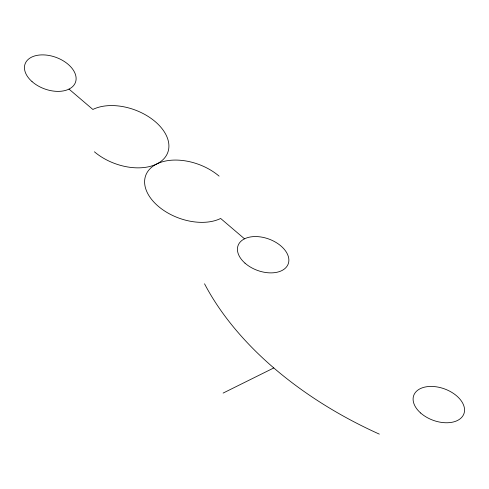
<?xml version="1.0" encoding="UTF-8"?>
<svg xmlns="http://www.w3.org/2000/svg" width="489" height="489" viewBox="0 0 489 489"><rect width="100%" height="100%" fill="white"/><g stroke="black" fill="none" stroke-linecap="round" stroke-linejoin="round"><path stroke-width="0.73" d="M223.112 393.083L273.791 367.948M68.998 89.096L92.873 109.463A45.777 28.625 20.1 0 1 155.221 121.633A45.777 28.625 20.1 0 1 156.755 163.962A45.777 28.625 20.1 0 0 158.295 206.291A45.777 28.625 20.1 0 0 220.643 218.461L244.518 238.828M379.311 434.116A303.993 190.068 20.1 0 1 204.53 283.797M219.103 176.132A45.777 28.625 20.1 0 0 156.755 163.962A45.777 28.625 20.1 0 1 94.408 151.792M32.023 81.584A26.822 16.773 20.1 0 0 75.245 82.91A26.822 16.773 20.1 0 0 43.576 54.896A26.822 16.773 20.1 0 0 32.023 81.584M420.656 413.016A26.706 16.693 20.1 0 0 463.688 414.336A26.706 16.693 20.1 0 0 432.154 386.444A26.706 16.693 20.1 0 0 420.656 413.016M244.977 263.137A26.706 16.693 20.1 0 0 288.003 264.457A26.706 16.693 20.1 0 0 256.468 236.572A26.706 16.693 20.1 0 0 244.977 263.137"/></g></svg>
